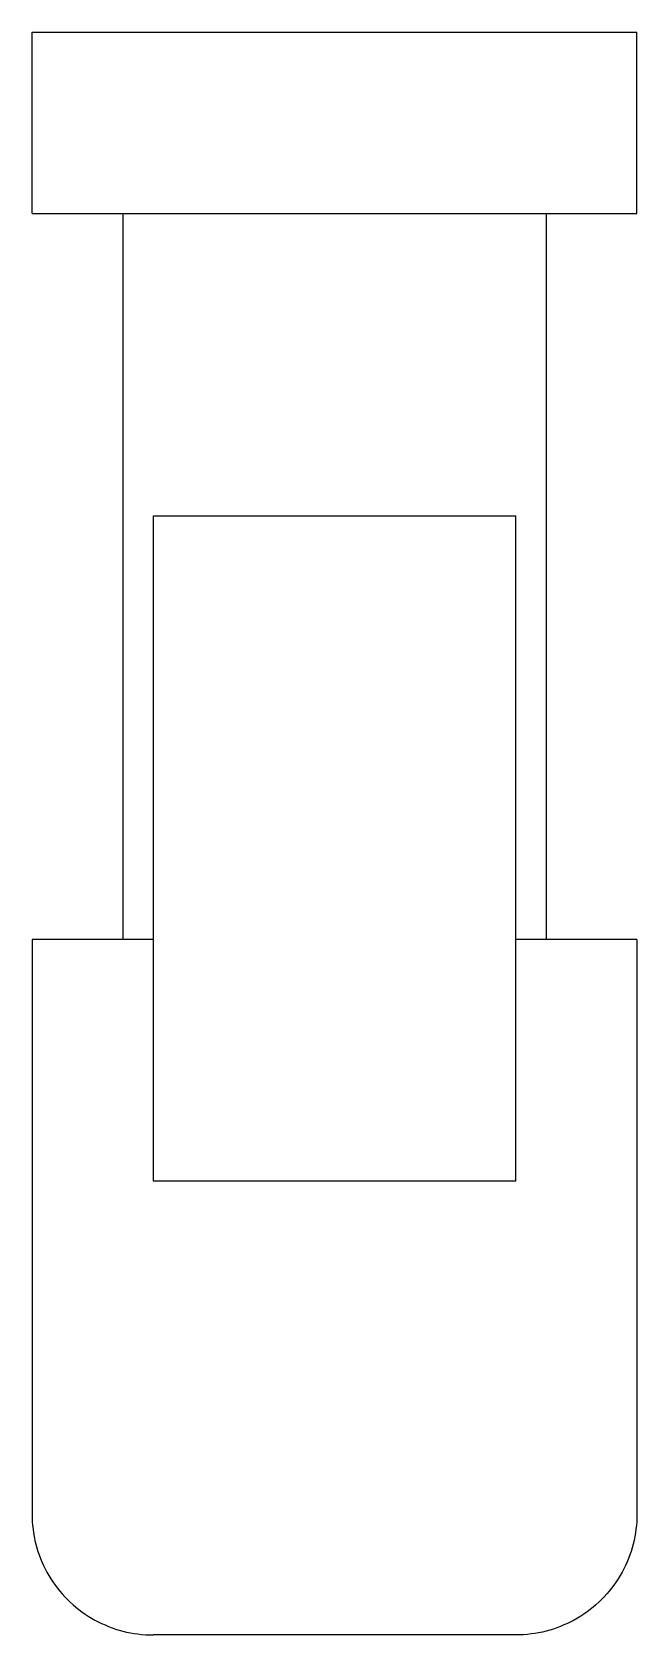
# Model space of a CAD drawing. Header units: metres. Extents: x -5 to 5, y -11.5 to 15.
import ezdxf

# ---------------------------------------------------------------- set-up
doc = ezdxf.new("R2010")
doc.units = ezdxf.units.M

msp = doc.modelspace()

# ---------------------------------------------------------------- linework, layer by layer
for points in [[(-5, 12), (-5, 12.06), (-5, 12.12), (-5, 12.18), (-5, 12.24), (-5, 12.3), (-5, 12.36), (-5, 12.42), (-5, 12.48), (-5, 12.54), (-5, 12.6), (-5, 12.66), (-5, 12.72), (-5, 12.78), (-5, 12.84), (-5, 12.9), (-5, 12.96), (-5, 13.02), (-5, 13.08), (-5, 13.14), (-5, 13.2), (-5, 13.26), (-5, 13.32), (-5, 13.38), (-5, 13.44), (-5, 13.5), (-5, 13.56), (-5, 13.62), (-5, 13.68), (-5, 13.74), (-5, 13.8), (-5, 13.86), (-5, 13.92), (-5, 13.98), (-5, 14.04), (-5, 14.1), (-5, 14.16), (-5, 14.22), (-5, 14.28), (-5, 14.34), (-5, 14.4), (-5, 14.46), (-5, 14.52), (-5, 14.58), (-5, 14.64), (-5, 14.7), (-5, 14.76), (-5, 14.82), (-5, 14.88), (-5, 14.94), (-5, 15)], [(-5, 15), (-4.965, 15), (-4.93, 15), (-4.895, 15), (-4.83, 15), (-4.727, 15), (-4.623, 15), (-4.52, 15), (-4.362, 15), (-4.195, 15), (-4.028, 15), (-3.846, 15), (-3.624, 15), (-3.402, 15), (-3.181, 15), (-2.928, 15), (-2.662, 15), (-2.397, 15), (-2.127, 15), (-1.831, 15), (-1.535, 15), (-1.239, 15), (-0.935, 15), (-0.623, 15), (-0.312, 15), (0, 15), (0.312, 15), (0.623, 15), (0.935, 15), (1.239, 15), (1.535, 15), (1.831, 15), (2.127, 15), (2.397, 15), (2.662, 15), (2.928, 15), (3.181, 15), (3.402, 15), (3.624, 15), (3.846, 15), (4.028, 15), (4.195, 15), (4.362, 15), (4.52, 15), (4.623, 15), (4.727, 15), (4.83, 15), (4.895, 15), (4.93, 15), (4.965, 15), (5, 15)], [(5, 12), (5, 12.06), (5, 12.12), (5, 12.18), (5, 12.24), (5, 12.3), (5, 12.36), (5, 12.42), (5, 12.48), (5, 12.54), (5, 12.6), (5, 12.66), (5, 12.72), (5, 12.78), (5, 12.84), (5, 12.9), (5, 12.96), (5, 13.02), (5, 13.08), (5, 13.14), (5, 13.2), (5, 13.26), (5, 13.32), (5, 13.38), (5, 13.44), (5, 13.5), (5, 13.56), (5, 13.62), (5, 13.68), (5, 13.74), (5, 13.8), (5, 13.86), (5, 13.92), (5, 13.98), (5, 14.04), (5, 14.1), (5, 14.16), (5, 14.22), (5, 14.28), (5, 14.34), (5, 14.4), (5, 14.46), (5, 14.52), (5, 14.58), (5, 14.64), (5, 14.7), (5, 14.76), (5, 14.82), (5, 14.88), (5, 14.94), (5, 15)], [(-5, 12), (-4.965, 12), (-4.93, 12), (-4.895, 12), (-4.83, 12), (-4.727, 12), (-4.623, 12), (-4.52, 12), (-4.362, 12), (-4.195, 12), (-4.028, 12), (-3.846, 12), (-3.624, 12), (-3.402, 12), (-3.181, 12), (-2.928, 12), (-2.662, 12), (-2.397, 12), (-2.127, 12), (-1.831, 12), (-1.535, 12), (-1.239, 12), (-0.935, 12), (-0.623, 12), (-0.312, 12), (0, 12), (0.312, 12), (0.623, 12), (0.935, 12), (1.239, 12), (1.535, 12), (1.831, 12), (2.127, 12), (2.397, 12), (2.662, 12), (2.928, 12), (3.181, 12), (3.402, 12), (3.624, 12), (3.846, 12), (4.028, 12), (4.195, 12), (4.362, 12), (4.52, 12), (4.623, 12), (4.727, 12), (4.83, 12), (4.895, 12), (4.93, 12), (4.965, 12), (5, 12)], [(-3.5, 12), (-3.5, 11.76), (-3.5, 11.52), (-3.5, 11.28), (-3.5, 11.04), (-3.5, 10.8), (-3.5, 10.56), (-3.5, 10.32), (-3.5, 10.08), (-3.5, 9.84), (-3.5, 9.6), (-3.5, 9.36), (-3.5, 9.12), (-3.5, 8.88), (-3.5, 8.64), (-3.5, 8.4), (-3.5, 8.16), (-3.5, 7.92), (-3.5, 7.68), (-3.5, 7.44), (-3.5, 7.2), (-3.5, 6.96), (-3.5, 6.72), (-3.5, 6.48), (-3.5, 6.24), (-3.5, 6), (-3.5, 5.76), (-3.5, 5.52), (-3.5, 5.28), (-3.5, 5.04), (-3.5, 4.8), (-3.5, 4.56), (-3.5, 4.32), (-3.5, 4.08), (-3.5, 3.84), (-3.5, 3.6), (-3.5, 3.36), (-3.5, 3.12), (-3.5, 2.88), (-3.5, 2.64), (-3.5, 2.4), (-3.5, 2.16), (-3.5, 1.92), (-3.5, 1.68), (-3.5, 1.44), (-3.5, 1.2), (-3.5, 0.96), (-3.5, 0.72), (-3.5, 0.48), (-3.5, 0.24), (-3.5, 0)], [(3.5, 12), (3.5, 11.76), (3.5, 11.52), (3.5, 11.28), (3.5, 11.04), (3.5, 10.8), (3.5, 10.56), (3.5, 10.32), (3.5, 10.08), (3.5, 9.84), (3.5, 9.6), (3.5, 9.36), (3.5, 9.12), (3.5, 8.88), (3.5, 8.64), (3.5, 8.4), (3.5, 8.16), (3.5, 7.92), (3.5, 7.68), (3.5, 7.44), (3.5, 7.2), (3.5, 6.96), (3.5, 6.72), (3.5, 6.48), (3.5, 6.24), (3.5, 6), (3.5, 5.76), (3.5, 5.52), (3.5, 5.28), (3.5, 5.04), (3.5, 4.8), (3.5, 4.56), (3.5, 4.32), (3.5, 4.08), (3.5, 3.84), (3.5, 3.6), (3.5, 3.36), (3.5, 3.12), (3.5, 2.88), (3.5, 2.64), (3.5, 2.4), (3.5, 2.16), (3.5, 1.92), (3.5, 1.68), (3.5, 1.44), (3.5, 1.2), (3.5, 0.96), (3.5, 0.72), (3.5, 0.48), (3.5, 0.24), (3.5, 0)], [(-3, 7), (-3, 6.78), (-3, 6.56), (-3, 6.34), (-3, 6.12), (-3, 5.9), (-3, 5.68), (-3, 5.46), (-3, 5.24), (-3, 5.02), (-3, 4.8), (-3, 4.58), (-3, 4.36), (-3, 4.14), (-3, 3.92), (-3, 3.7), (-3, 3.48), (-3, 3.26), (-3, 3.04), (-3, 2.82), (-3, 2.6), (-3, 2.38), (-3, 2.16), (-3, 1.94), (-3, 1.72), (-3, 1.5), (-3, 1.28), (-3, 1.06), (-3, 0.84), (-3, 0.62), (-3, 0.4), (-3, 0.18), (-3, -0.04), (-3, -0.26), (-3, -0.48), (-3, -0.7), (-3, -0.92), (-3, -1.14), (-3, -1.36), (-3, -1.58), (-3, -1.8), (-3, -2.02), (-3, -2.24), (-3, -2.46), (-3, -2.68), (-3, -2.9), (-3, -3.12), (-3, -3.34), (-3, -3.56), (-3, -3.78), (-3, -4)], [(-3, 7), (-2.881, 7), (-2.762, 7), (-2.643, 7), (-2.524, 7), (-2.405, 7), (-2.285, 7), (-2.166, 7), (-2.046, 7), (-1.926, 7), (-1.806, 7), (-1.686, 7), (-1.566, 7), (-1.446, 7), (-1.326, 7), (-1.206, 7), (-1.085, 7), (-0.965, 7), (-0.844, 7), (-0.724, 7), (-0.603, 7), (-0.483, 7), (-0.362, 7), (-0.241, 7), (-0.121, 7), (0, 7), (0.121, 7), (0.241, 7), (0.362, 7), (0.483, 7), (0.603, 7), (0.724, 7), (0.844, 7), (0.965, 7), (1.085, 7), (1.206, 7), (1.326, 7), (1.446, 7), (1.566, 7), (1.686, 7), (1.806, 7), (1.926, 7), (2.046, 7), (2.166, 7), (2.285, 7), (2.405, 7), (2.524, 7), (2.643, 7), (2.762, 7), (2.881, 7), (3, 7)], [(3, -4), (3, -3.78), (3, -3.56), (3, -3.34), (3, -3.12), (3, -2.9), (3, -2.68), (3, -2.46), (3, -2.24), (3, -2.02), (3, -1.8), (3, -1.58), (3, -1.36), (3, -1.14), (3, -0.92), (3, -0.7), (3, -0.48), (3, -0.26), (3, -0.04), (3, 0.18), (3, 0.4), (3, 0.62), (3, 0.84), (3, 1.06), (3, 1.28), (3, 1.5), (3, 1.72), (3, 1.94), (3, 2.16), (3, 2.38), (3, 2.6), (3, 2.82), (3, 3.04), (3, 3.26), (3, 3.48), (3, 3.7), (3, 3.92), (3, 4.14), (3, 4.36), (3, 4.58), (3, 4.8), (3, 5.02), (3, 5.24), (3, 5.46), (3, 5.68), (3, 5.9), (3, 6.12), (3, 6.34), (3, 6.56), (3, 6.78), (3, 7)], [(-5, 0), (-5, -0.19), (-5, -0.38), (-5, -0.57), (-5, -0.76), (-5, -0.95), (-5, -1.14), (-5, -1.33), (-5, -1.52), (-5, -1.71), (-5, -1.9), (-5, -2.09), (-5, -2.28), (-5, -2.47), (-5, -2.66), (-5, -2.85), (-5, -3.04), (-5, -3.23), (-5, -3.42), (-5, -3.61), (-5, -3.8), (-5, -3.99), (-5, -4.18), (-5, -4.37), (-5, -4.56), (-5, -4.75), (-5, -4.94), (-5, -5.13), (-5, -5.32), (-5, -5.51), (-5, -5.7), (-5, -5.89), (-5, -6.08), (-5, -6.27), (-5, -6.46), (-5, -6.65), (-5, -6.84), (-5, -7.03), (-5, -7.22), (-5, -7.41), (-5, -7.6), (-5, -7.79), (-5, -7.98), (-5, -8.17), (-5, -8.36), (-5, -8.55), (-5, -8.74), (-5, -8.93), (-5, -9.12), (-5, -9.31), (-5, -9.5)], [(-3, 0), (-3.072, 0), (-3.145, 0), (-3.217, 0), (-3.287, 0), (-3.356, 0), (-3.424, 0), (-3.492, 0), (-3.557, 0), (-3.621, 0), (-3.685, 0), (-3.748, 0), (-3.807, 0), (-3.866, 0), (-3.926, 0), (-3.982, 0), (-4.036, 0), (-4.091, 0), (-4.145, 0), (-4.194, 0), (-4.244, 0), (-4.293, 0), (-4.34, 0), (-4.384, 0), (-4.428, 0), (-4.472, 0), (-4.511, 0), (-4.55, 0), (-4.588, 0), (-4.624, 0), (-4.658, 0), (-4.691, 0), (-4.724, 0), (-4.752, 0), (-4.779, 0), (-4.806, 0), (-4.832, 0), (-4.853, 0), (-4.874, 0), (-4.896, 0), (-4.913, 0), (-4.928, 0), (-4.943, 0), (-4.958, 0), (-4.967, 0), (-4.976, 0), (-4.985, 0), (-4.991, 0), (-4.994, 0), (-4.997, 0), (-5, 0)], [(5, 0), (4.997, 0), (4.994, 0), (4.991, 0), (4.985, 0), (4.976, 0), (4.967, 0), (4.958, 0), (4.943, 0), (4.928, 0), (4.913, 0), (4.896, 0), (4.874, 0), (4.853, 0), (4.832, 0), (4.806, 0), (4.779, 0), (4.752, 0), (4.724, 0), (4.691, 0), (4.658, 0), (4.624, 0), (4.588, 0), (4.55, 0), (4.511, 0), (4.472, 0), (4.428, 0), (4.384, 0), (4.34, 0), (4.293, 0), (4.244, 0), (4.194, 0), (4.145, 0), (4.091, 0), (4.036, 0), (3.982, 0), (3.926, 0), (3.866, 0), (3.807, 0), (3.748, 0), (3.685, 0), (3.621, 0), (3.557, 0), (3.492, 0), (3.424, 0), (3.356, 0), (3.287, 0), (3.217, 0), (3.145, 0), (3.072, 0), (3, 0)], [(5, 0), (5, -0.19), (5, -0.38), (5, -0.57), (5, -0.76), (5, -0.95), (5, -1.14), (5, -1.33), (5, -1.52), (5, -1.71), (5, -1.9), (5, -2.09), (5, -2.28), (5, -2.47), (5, -2.66), (5, -2.85), (5, -3.04), (5, -3.23), (5, -3.42), (5, -3.61), (5, -3.8), (5, -3.99), (5, -4.18), (5, -4.37), (5, -4.56), (5, -4.75), (5, -4.94), (5, -5.13), (5, -5.32), (5, -5.51), (5, -5.7), (5, -5.89), (5, -6.08), (5, -6.27), (5, -6.46), (5, -6.65), (5, -6.84), (5, -7.03), (5, -7.22), (5, -7.41), (5, -7.6), (5, -7.79), (5, -7.98), (5, -8.17), (5, -8.36), (5, -8.55), (5, -8.74), (5, -8.93), (5, -9.12), (5, -9.31), (5, -9.5)], [(3, -4), (2.881, -4), (2.762, -4), (2.643, -4), (2.524, -4), (2.405, -4), (2.285, -4), (2.166, -4), (2.046, -4), (1.926, -4), (1.806, -4), (1.686, -4), (1.566, -4), (1.446, -4), (1.326, -4), (1.206, -4), (1.085, -4), (0.965, -4), (0.844, -4), (0.724, -4), (0.603, -4), (0.483, -4), (0.362, -4), (0.241, -4), (0.121, -4), (0, -4), (-0.121, -4), (-0.241, -4), (-0.362, -4), (-0.483, -4), (-0.603, -4), (-0.724, -4), (-0.844, -4), (-0.965, -4), (-1.085, -4), (-1.206, -4), (-1.326, -4), (-1.446, -4), (-1.566, -4), (-1.686, -4), (-1.806, -4), (-1.926, -4), (-2.046, -4), (-2.166, -4), (-2.285, -4), (-2.405, -4), (-2.524, -4), (-2.643, -4), (-2.762, -4), (-2.881, -4), (-3, -4)], [(-5, -9.5), (-4.999, -9.563), (-4.996, -9.626), (-4.991, -9.688), (-4.984, -9.751), (-4.975, -9.813), (-4.965, -9.875), (-4.952, -9.936), (-4.937, -9.997), (-4.921, -10.058), (-4.902, -10.118), (-4.882, -10.177), (-4.86, -10.236), (-4.836, -10.294), (-4.81, -10.351), (-4.782, -10.408), (-4.753, -10.463), (-4.722, -10.518), (-4.689, -10.572), (-4.654, -10.624), (-4.618, -10.675), (-4.58, -10.726), (-4.541, -10.775), (-4.5, -10.823), (-4.458, -10.869), (-4.414, -10.914), (-4.369, -10.958), (-4.323, -11), (-4.275, -11.041), (-4.226, -11.08), (-4.176, -11.118), (-4.124, -11.154), (-4.072, -11.189), (-4.018, -11.221), (-3.964, -11.253), (-3.908, -11.282), (-3.852, -11.31), (-3.794, -11.335), (-3.736, -11.36), (-3.678, -11.382), (-3.618, -11.402), (-3.558, -11.421), (-3.497, -11.437), (-3.436, -11.452), (-3.375, -11.465), (-3.313, -11.475), (-3.251, -11.484), (-3.188, -11.491), (-3.126, -11.496), (-3.063, -11.499), (-3, -11.5)], [(5, -9.5), (4.999, -9.563), (4.996, -9.626), (4.991, -9.688), (4.984, -9.751), (4.975, -9.813), (4.965, -9.875), (4.952, -9.936), (4.937, -9.997), (4.921, -10.058), (4.902, -10.118), (4.882, -10.177), (4.86, -10.236), (4.836, -10.294), (4.81, -10.351), (4.782, -10.408), (4.753, -10.463), (4.722, -10.518), (4.689, -10.572), (4.654, -10.624), (4.618, -10.675), (4.58, -10.726), (4.541, -10.775), (4.5, -10.823), (4.458, -10.869), (4.414, -10.914), (4.369, -10.958), (4.323, -11), (4.275, -11.041), (4.226, -11.08), (4.176, -11.118), (4.124, -11.154), (4.072, -11.189), (4.018, -11.221), (3.964, -11.253), (3.908, -11.282), (3.852, -11.31), (3.794, -11.335), (3.736, -11.36), (3.678, -11.382), (3.618, -11.402), (3.558, -11.421), (3.497, -11.437), (3.436, -11.452), (3.375, -11.465), (3.313, -11.475), (3.251, -11.484), (3.188, -11.491), (3.126, -11.496), (3.063, -11.499), (3, -11.5)], [(3, -11.5), (2.979, -11.5), (2.958, -11.5), (2.937, -11.5), (2.898, -11.5), (2.836, -11.5), (2.774, -11.5), (2.712, -11.5), (2.617, -11.5), (2.517, -11.5), (2.417, -11.5), (2.307, -11.5), (2.174, -11.5), (2.041, -11.5), (1.908, -11.5), (1.757, -11.5), (1.597, -11.5), (1.438, -11.5), (1.276, -11.5), (1.099, -11.5), (0.921, -11.5), (0.744, -11.5), (0.561, -11.5), (0.374, -11.5), (0.187, -11.5), (0, -11.5), (-0.187, -11.5), (-0.374, -11.5), (-0.561, -11.5), (-0.744, -11.5), (-0.921, -11.5), (-1.099, -11.5), (-1.276, -11.5), (-1.438, -11.5), (-1.597, -11.5), (-1.757, -11.5), (-1.908, -11.5), (-2.041, -11.5), (-2.174, -11.5), (-2.307, -11.5), (-2.417, -11.5), (-2.517, -11.5), (-2.617, -11.5), (-2.712, -11.5), (-2.774, -11.5), (-2.836, -11.5), (-2.898, -11.5), (-2.937, -11.5), (-2.958, -11.5), (-2.979, -11.5), (-3, -11.5)]]:
    msp.add_lwpolyline(points)

doc.saveas('drawing.dxf')
